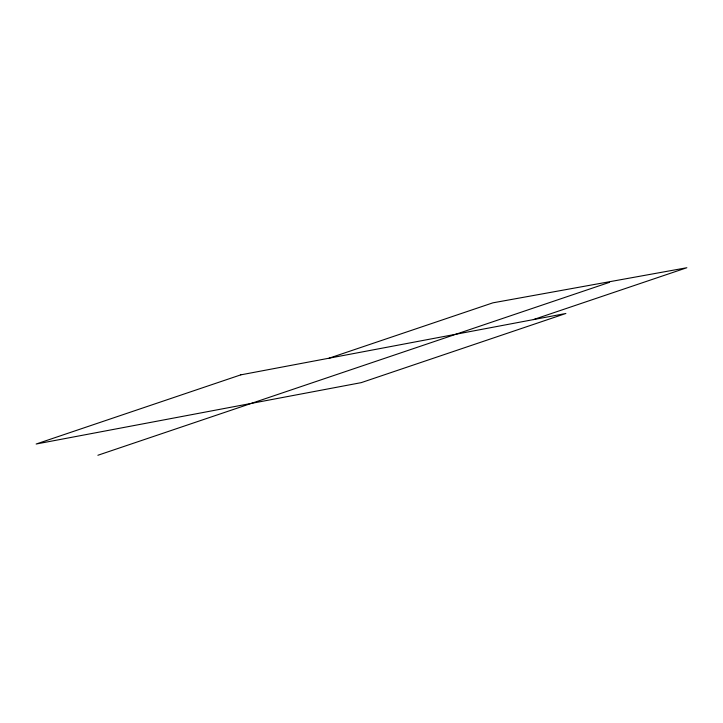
<?xml version="1.0" encoding="UTF-8"?>
<svg xmlns="http://www.w3.org/2000/svg" width="723" height="723" viewBox="0 0 723 723"><rect width="100%" height="100%" fill="white"/><g stroke="black" fill="none" stroke-linecap="round" stroke-linejoin="round"><path stroke-width="1.08" d="M329.173 358.165L492.887 302.838L686.85 267.736L533.366 319.611M97.876 455.264L609.489 282.341M240.795 374.857L36.15 444.021L361.229 382.639L565.874 313.475L240.795 374.857"/></g></svg>
